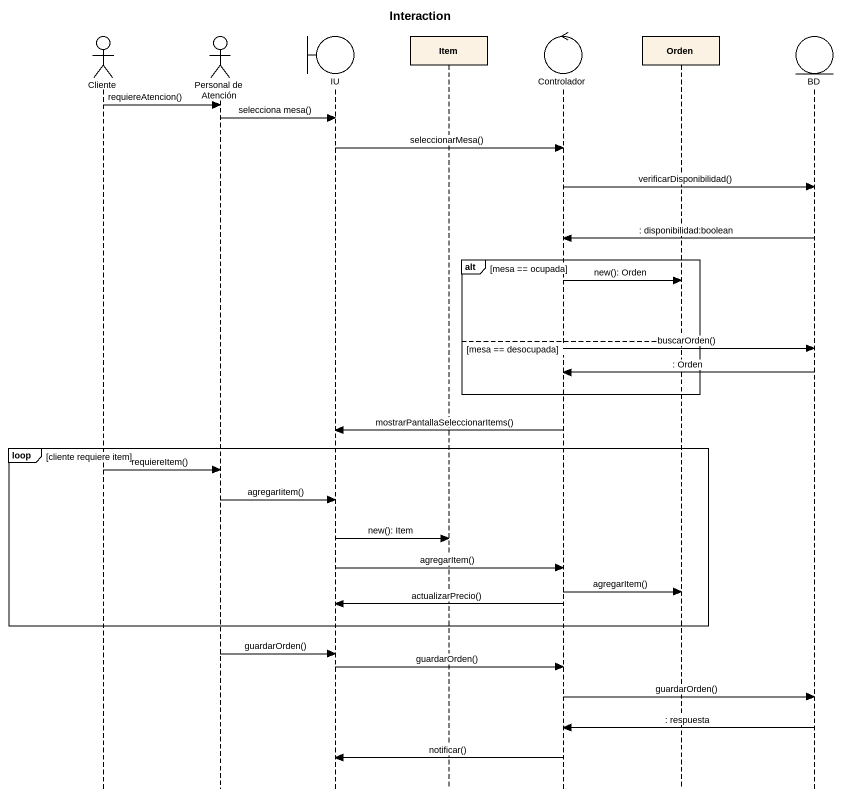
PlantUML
@startuml
title Interaction
hide footbox
actor Cliente
actor "Personal de Atención" as Personal_de_Atención
boundary IU
participant Item
control Controlador
participant Orden
entity BD

Cliente -> Personal_de_Atención : requiereAtencion()
Personal_de_Atención -> IU : selecciona mesa()
IU -> Controlador : seleccionarMesa()
Controlador -> BD : verificarDisponibilidad()
BD -> Controlador : : disponibilidad:boolean
alt mesa == ocupada
  Controlador -> Orden : new(): Orden
else mesa == desocupada
  Controlador -> BD : buscarOrden()
  BD -> Controlador : : Orden
end
Controlador -> IU : mostrarPantallaSeleccionarItems()
loop cliente requiere item
  Cliente -> Personal_de_Atención : requiereItem()
  Personal_de_Atención -> IU : agregarIitem()
  IU -> Item : new(): Item
  IU -> Controlador : agregarItem()
  Controlador -> Orden : agregarItem()
  Controlador -> IU : actualizarPrecio()
end
Personal_de_Atención -> IU : guardarOrden()
IU -> Controlador : guardarOrden()
Controlador -> BD : guardarOrden()
BD -> Controlador : : respuesta
Controlador -> IU : notificar()
@enduml
